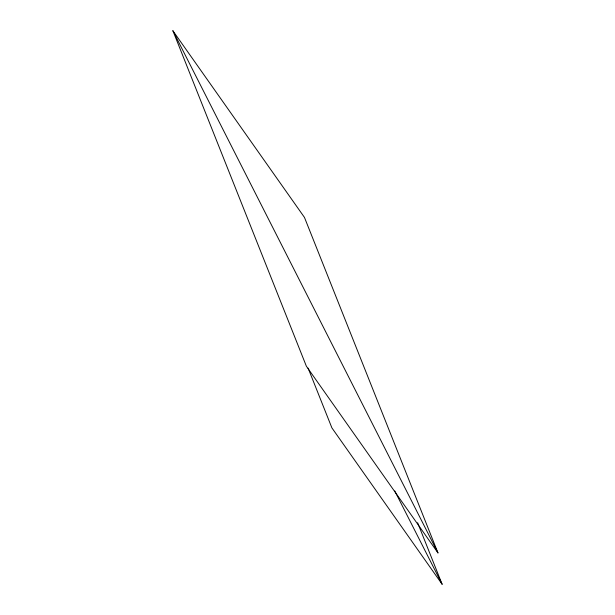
<?xml version="1.0" encoding="UTF-8"?>
<svg xmlns="http://www.w3.org/2000/svg" width="615" height="615" viewBox="0 0 615 615"><rect width="100%" height="100%" fill="white"/><g stroke="black" fill="none" stroke-linecap="round" stroke-linejoin="round"><path stroke-width="0.92" d="M172.876 30.75L304.471 217.426L437.972 552.908L306.378 366.225L172.876 30.75L437.972 552.908M417.623 522.696L442.124 584.25L331.892 427.879L308.107 368.108M394.753 490.954L442.124 584.25"/></g></svg>
